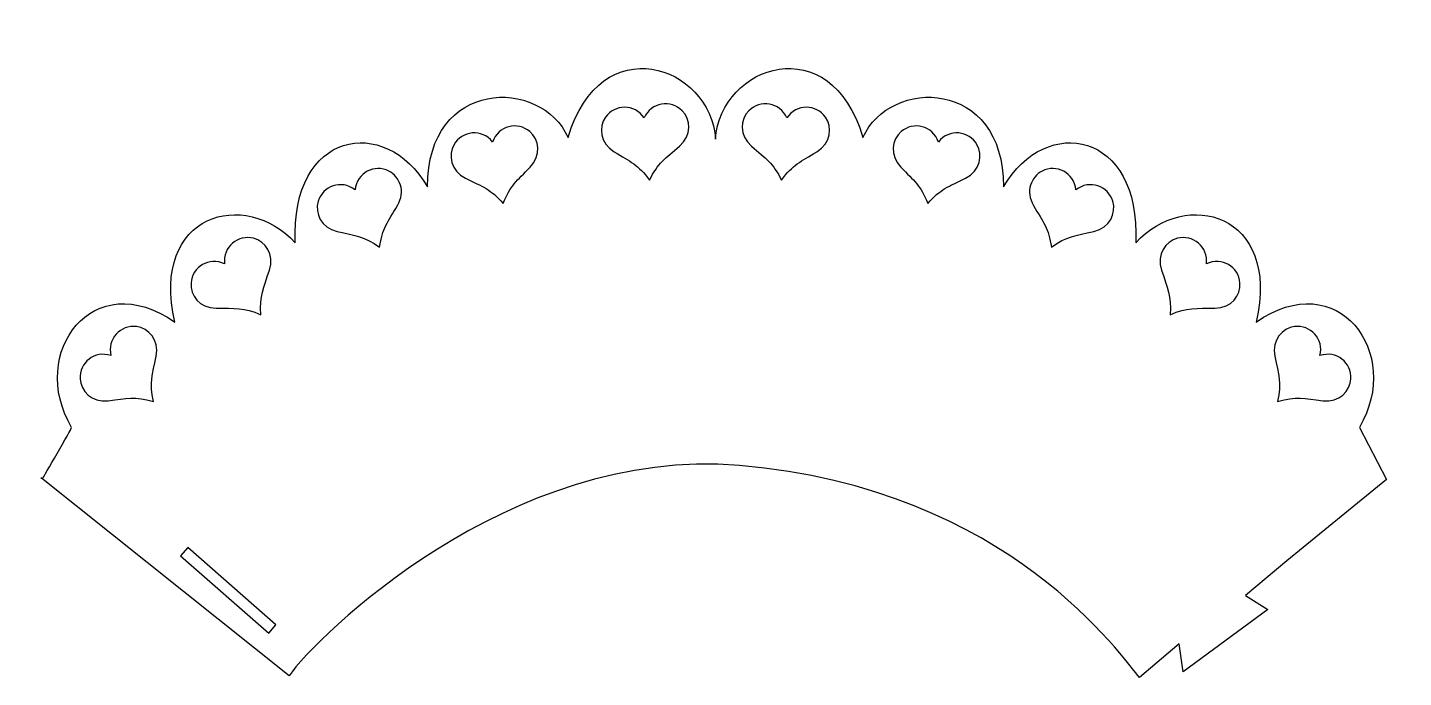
# Model space of a CAD drawing. Header units: centimetres. Extents: x -9.2 to 9.2, y -4.1 to 4.6.
import ezdxf

# ---------------------------------------------------------------- set-up
doc = ezdxf.new("R2010")
doc.units = ezdxf.units.CM
doc.header["$MEASUREMENT"] = 0
doc.layers.add('Camada 1', color=7, linetype='Continuous')

msp = doc.modelspace()

# ---------------------------------------------------------------- linework, layer by layer
at = {"layer": 'Camada 1'}
for points, knots in [([(5.68369, -4.06508), (5.68369, -4.06508), (6.20934, -3.61481), (6.20934, -3.61481), (6.20934, -3.61481), (6.20934, -3.61481), (6.26318, -3.99171), (6.26318, -3.99171), (6.26318, -3.99171), (6.26318, -3.99171), (7.39396, -3.15721), (7.39396, -3.15721), (7.39396, -3.15721), (7.39396, -3.15721), (7.09776, -2.96867), (7.09776, -2.96867), (7.09776, -2.96867), (7.09776, -2.96867), (7.64669, -2.50943), (7.64669, -2.50943), (7.64669, -2.50943), (7.64669, -2.50943), (7.64669, -2.50943), (7.64669, -2.50943), (7.64669, -2.50943), (7.64669, -2.50943), (8.9808, -1.42236), (8.9808, -1.42236), (8.9808, -1.42236), (8.9808, -1.42236), (8.61732, -0.72576), (8.61732, -0.72576), (8.61732, -0.72576), (9.20541, 0.26944), (8.32331, 1.44552), (7.23768, 0.67651), (7.23768, 0.67651), (7.57693, 2.14667), (6.28772, 2.46335), (5.63179, 1.73961), (5.63179, 1.73961), (5.69966, 3.23231), (4.43307, 3.4585), (3.86765, 2.48597), (3.86765, 2.48597), (3.86765, 3.93345), (2.3523, 3.95607), (1.99038, 3.14187), (1.99038, 3.14187), (1.5607, 4.61197), (0.09049, 4.11443), (0.02262, 3.11925), (0.02262, 3.11925), (-0.04519, 4.11443), (-1.5154, 4.61198), (-1.94514, 3.14187), (-1.94514, 3.14187), (-2.30701, 3.9561), (-3.82239, 3.93348), (-3.82239, 2.48597), (-3.82239, 2.48597), (-4.38786, 3.45847), (-5.65442, 3.23228), (-5.58655, 1.73961), (-5.58655, 1.73961), (-6.24248, 2.46335), (-7.53166, 2.14667), (-7.19241, 0.67651), (-7.19241, 0.67651), (-8.27805, 1.44552), (-9.16014, 0.26945), (-8.57211, -0.72576), (-8.57211, -0.72576), (-8.57211, -0.74836), (-8.9566, -1.40431), (-8.9566, -1.40431), (-8.9566, -1.40431), (-8.9566, -1.40431), (-8.98079, -1.4029), (-8.98079, -1.4029), (-8.98079, -1.4029), (-8.98079, -1.4029), (-8.97452, -1.40375), (-8.97452, -1.40375), (-8.97452, -1.40375), (-8.97452, -1.40375), (-5.66972, -4.04117), (-5.66972, -4.04117), (-5.66972, -4.04117), (-5.31224, -3.53531), (-2.74428, -0.9738), (0.34241, -1.23508), (0.34241, -1.23508), (3.96522, -1.54178), (5.46615, -3.82815), (5.68369, -4.06508)], [0, 0, 0, 0, 0.04, 0.04, 0.04, 0.04, 0.08, 0.08, 0.08, 0.08, 0.12, 0.12, 0.12, 0.12, 0.16, 0.16, 0.16, 0.16, 0.2, 0.2, 0.2, 0.2, 0.24, 0.24, 0.24, 0.24, 0.28, 0.28, 0.28, 0.28, 0.32, 0.32, 0.32, 0.32, 0.36, 0.36, 0.36, 0.36, 0.4, 0.4, 0.4, 0.4, 0.44, 0.44, 0.44, 0.44, 0.48, 0.48, 0.48, 0.48, 0.52, 0.52, 0.52, 0.52, 0.56, 0.56, 0.56, 0.56, 0.6, 0.6, 0.6, 0.6, 0.64, 0.64, 0.64, 0.64, 0.68, 0.68, 0.68, 0.68, 0.72, 0.72, 0.72, 0.72, 0.76, 0.76, 0.76, 0.76, 0.8, 0.8, 0.8, 0.8, 0.84, 0.84, 0.84, 0.84, 0.88, 0.88, 0.88, 0.88, 0.92, 0.92, 0.92, 0.92, 1, 1, 1, 1]), ([(-0.85922, 2.575), (-1.00882, 2.78116), (-1.1128, 2.82149), (-1.32986, 2.95365), (-1.32986, 2.95365), (-1.52039, 3.06938), (-1.5383, 3.28023), (-1.44503, 3.41506), (-1.44503, 3.41506), (-1.32449, 3.58791), (-1.05588, 3.59908), (-0.9293, 3.40429), (-0.9293, 3.40429), (-0.83709, 3.6176), (-0.57071, 3.6516), (-0.42268, 3.50139), (-0.42268, 3.50139), (-0.30772, 3.38413), (-0.29026, 3.17339), (-0.45845, 3.02728), (-0.45845, 3.02728), (-0.65052, 2.86057), (-0.74614, 2.80337), (-0.85922, 2.575)], [0, 0, 0, 0, 0.14285714, 0.14285714, 0.14285714, 0.14285714, 0.28571429, 0.28571429, 0.28571429, 0.28571429, 0.42857143, 0.42857143, 0.42857143, 0.42857143, 0.57142857, 0.57142857, 0.57142857, 0.57142857, 0.71428571, 0.71428571, 0.71428571, 0.71428571, 1, 1, 1, 1]), ([(0.50373, 3.02726), (0.33548, 3.17336), (0.353, 3.38413), (0.46793, 3.50137), (0.46793, 3.50137), (0.61596, 3.65157), (0.88235, 3.61758), (0.97453, 3.40427), (0.97453, 3.40427), (1.10111, 3.59903), (1.36974, 3.58789), (1.49026, 3.41504), (1.49026, 3.41504), (1.5835, 3.28021), (1.56561, 3.06936), (1.37506, 2.95363), (1.37506, 2.95363), (1.158, 2.82147), (1.05399, 2.78115), (0.90442, 2.57498), (0.90442, 2.57498), (0.79136, 2.80337), (0.69579, 2.86057), (0.50373, 3.02726)], [0, 0, 0, 0, 0.14285714, 0.14285714, 0.14285714, 0.14285714, 0.28571429, 0.28571429, 0.28571429, 0.28571429, 0.42857143, 0.42857143, 0.42857143, 0.42857143, 0.57142857, 0.57142857, 0.57142857, 0.57142857, 0.71428571, 0.71428571, 0.71428571, 0.71428571, 1, 1, 1, 1]), ([(-2.81193, 2.26322), (-2.97851, 2.45594), (-3.08554, 2.48722), (-3.31305, 2.60048), (-3.31305, 2.60048), (-3.51273, 2.69959), (-3.5485, 2.90816), (-3.46709, 3.05035), (-3.46709, 3.05035), (-3.36173, 3.23289), (-3.09495, 3.26689), (-2.95226, 3.08358), (-2.95226, 3.08358), (-2.87855, 3.30385), (-2.61603, 3.36044), (-2.4558, 3.22341), (-2.4558, 3.22341), (-2.33123, 3.11636), (-2.29594, 2.90781), (-2.45112, 2.74795), (-2.45112, 2.74795), (-2.6282, 2.56551), (-2.71869, 2.50042), (-2.81193, 2.26322)], [0, 0, 0, 0, 0.14285714, 0.14285714, 0.14285714, 0.14285714, 0.28571429, 0.28571429, 0.28571429, 0.28571429, 0.42857143, 0.42857143, 0.42857143, 0.42857143, 0.57142857, 0.57142857, 0.57142857, 0.57142857, 0.71428571, 0.71428571, 0.71428571, 0.71428571, 1, 1, 1, 1]), ([(2.49636, 2.74796), (2.34116, 2.90782), (2.37645, 3.11634), (2.50102, 3.22342), (2.50102, 3.22342), (2.66128, 3.36047), (2.9238, 3.30385), (2.99754, 3.08359), (2.99754, 3.08359), (3.14023, 3.26689), (3.40698, 3.23289), (3.51237, 3.05036), (3.51237, 3.05036), (3.59381, 2.90817), (3.55801, 2.6996), (3.35833, 2.60049), (3.35833, 2.60049), (3.13084, 2.48725), (3.02376, 2.45595), (2.85721, 2.26323), (2.85721, 2.26323), (2.76393, 2.50042), (2.67344, 2.56551), (2.49636, 2.74796)], [0, 0, 0, 0, 0.14285714, 0.14285714, 0.14285714, 0.14285714, 0.28571429, 0.28571429, 0.28571429, 0.28571429, 0.42857143, 0.42857143, 0.42857143, 0.42857143, 0.57142857, 0.57142857, 0.57142857, 0.57142857, 0.71428571, 0.71428571, 0.71428571, 0.71428571, 1, 1, 1, 1]), ([(-4.46054, 1.67875), (-4.66742, 1.82734), (-4.77881, 1.8329), (-5.02643, 1.88989), (-5.02643, 1.88989), (-5.24373, 1.93976), (-5.3271, 2.13423), (-5.28107, 2.29153), (-5.28107, 2.29153), (-5.22109, 2.49365), (-4.9696, 2.58882), (-4.78818, 2.44382), (-4.78818, 2.44382), (-4.76781, 2.67522), (-4.52571, 2.7914), (-4.33794, 2.69547), (-4.33794, 2.69547), (-4.19186, 2.62035), (-4.10892, 2.42578), (-4.22256, 2.23414), (-4.22256, 2.23414), (-4.3523, 2.01554), (-4.42509, 1.93111), (-4.46054, 1.67875)], [0, 0, 0, 0, 0.14285714, 0.14285714, 0.14285714, 0.14285714, 0.28571429, 0.28571429, 0.28571429, 0.28571429, 0.42857143, 0.42857143, 0.42857143, 0.42857143, 0.57142857, 0.57142857, 0.57142857, 0.57142857, 0.71428571, 0.71428571, 0.71428571, 0.71428571, 1, 1, 1, 1]), ([(4.26777, 2.23417), (4.15413, 2.42581), (4.2371, 2.62038), (4.38313, 2.6955), (4.38313, 2.6955), (4.5709, 2.79144), (4.81303, 2.67526), (4.8334, 2.44385), (4.8334, 2.44385), (5.01482, 2.58884), (5.26634, 2.49367), (5.32629, 2.29156), (5.32629, 2.29156), (5.37233, 2.13427), (5.28901, 1.9398), (5.07165, 1.88992), (5.07165, 1.88992), (4.82408, 1.83293), (4.71269, 1.82735), (4.50576, 1.67878), (4.50576, 1.67878), (4.47033, 1.93111), (4.39752, 2.01554), (4.26777, 2.23417)], [0, 0, 0, 0, 0.14285714, 0.14285714, 0.14285714, 0.14285714, 0.28571429, 0.28571429, 0.28571429, 0.28571429, 0.42857143, 0.42857143, 0.42857143, 0.42857143, 0.57142857, 0.57142857, 0.57142857, 0.57142857, 0.71428571, 0.71428571, 0.71428571, 0.71428571, 1, 1, 1, 1]), ([(-6.04564, 0.77848), (-6.27945, 0.87952), (-6.38949, 0.86116), (-6.64355, 0.86415), (-6.64355, 0.86415), (-6.86649, 0.86648), (-6.98941, 1.03875), (-6.97796, 1.20216), (-6.97796, 1.20216), (-6.96246, 1.4125), (-6.73706, 1.55903), (-6.52886, 1.45603), (-6.52886, 1.45603), (-6.55831, 1.68656), (-6.34654, 1.85166), (-6.14262, 1.79795), (-6.14262, 1.79795), (-5.98387, 1.75572), (-5.86134, 1.58337), (-5.93151, 1.37192), (-5.93151, 1.37192), (-6.01169, 1.13059), (-6.06484, 1.03259), (-6.04564, 0.77848)], [0, 0, 0, 0, 0.14285714, 0.14285714, 0.14285714, 0.14285714, 0.28571429, 0.28571429, 0.28571429, 0.28571429, 0.42857143, 0.42857143, 0.42857143, 0.42857143, 0.57142857, 0.57142857, 0.57142857, 0.57142857, 0.71428571, 0.71428571, 0.71428571, 0.71428571, 1, 1, 1, 1]), ([(5.97674, 1.37192), (5.9066, 1.58338), (6.02913, 1.7557), (6.18788, 1.79795), (6.18788, 1.79795), (6.39179, 1.85166), (6.60354, 1.68659), (6.57412, 1.45603), (6.57412, 1.45603), (6.78227, 1.55903), (7.00772, 1.41251), (7.02322, 1.20216), (7.02322, 1.20216), (7.03468, 1.03873), (6.91175, 0.86648), (6.68879, 0.86415), (6.68879, 0.86415), (6.43471, 0.86116), (6.32472, 0.87955), (6.09083, 0.77848), (6.09083, 0.77848), (6.11009, 1.03259), (6.05693, 1.13059), (5.97674, 1.37192)], [0, 0, 0, 0, 0.14285714, 0.14285714, 0.14285714, 0.14285714, 0.28571429, 0.28571429, 0.28571429, 0.28571429, 0.42857143, 0.42857143, 0.42857143, 0.42857143, 0.57142857, 0.57142857, 0.57142857, 0.57142857, 0.71428571, 0.71428571, 0.71428571, 0.71428571, 1, 1, 1, 1]), ([(-7.48074, -0.37957), (-7.72548, -0.30885), (-7.83229, -0.34094), (-8.08468, -0.37023), (-8.08468, -0.37023), (-8.30614, -0.39608), (-8.44991, -0.24082), (-8.45925, -0.07715), (-8.45925, -0.07715), (-8.47044, 0.13333), (-8.26542, 0.30724), (-8.04589, 0.23149), (-8.04589, 0.23149), (-8.10428, 0.45636), (-7.91516, 0.64694), (-7.70603, 0.61955), (-7.70603, 0.61955), (-7.54326, 0.59775), (-7.39988, 0.44225), (-7.44266, 0.22368), (-7.44266, 0.22368), (-7.49166, -0.02593), (-7.53199, -0.12991), (-7.48074, -0.37957)], [0, 0, 0, 0, 0.14285714, 0.14285714, 0.14285714, 0.14285714, 0.28571429, 0.28571429, 0.28571429, 0.28571429, 0.42857143, 0.42857143, 0.42857143, 0.42857143, 0.57142857, 0.57142857, 0.57142857, 0.57142857, 0.71428571, 0.71428571, 0.71428571, 0.71428571, 1, 1, 1, 1]), ([(7.48791, 0.22365), (7.44515, 0.44225), (7.58853, 0.59772), (7.7513, 0.61952), (7.7513, 0.61952), (7.9604, 0.6469), (8.14952, 0.45632), (8.09113, 0.23146), (8.09113, 0.23146), (8.31068, 0.30721), (8.51568, 0.13333), (8.50449, -0.07718), (8.50449, -0.07718), (8.49515, -0.24088), (8.35138, -0.39611), (8.12995, -0.37026), (8.12995, -0.37026), (7.87756, -0.34097), (7.77075, -0.30888), (7.52604, -0.3796), (7.52604, -0.3796), (7.57726, -0.12991), (7.53693, -0.02593), (7.48791, 0.22365)], [0, 0, 0, 0, 0.14285714, 0.14285714, 0.14285714, 0.14285714, 0.28571429, 0.28571429, 0.28571429, 0.28571429, 0.42857143, 0.42857143, 0.42857143, 0.42857143, 0.57142857, 0.57142857, 0.57142857, 0.57142857, 0.71428571, 0.71428571, 0.71428571, 0.71428571, 1, 1, 1, 1]), ([(-7.11704, -2.43903), (-7.11704, -2.43903), (-7.02126, -2.33018), (-7.02126, -2.33018), (-7.02126, -2.33018), (-7.02126, -2.33018), (-5.84569, -3.36404), (-5.84569, -3.36404), (-5.84569, -3.36404), (-5.84569, -3.36404), (-5.94144, -3.47294), (-5.94144, -3.47294), (-5.94144, -3.47294), (-5.94144, -3.47294), (-7.11704, -2.43903), (-7.11704, -2.43903)], [0, 0, 0, 0, 0.2, 0.2, 0.2, 0.2, 0.4, 0.4, 0.4, 0.4, 0.6, 0.6, 0.6, 0.6, 1, 1, 1, 1])]:
    msp.add_open_spline(points, degree=3, knots=knots, dxfattribs=at)

doc.saveas('drawing.dxf')
